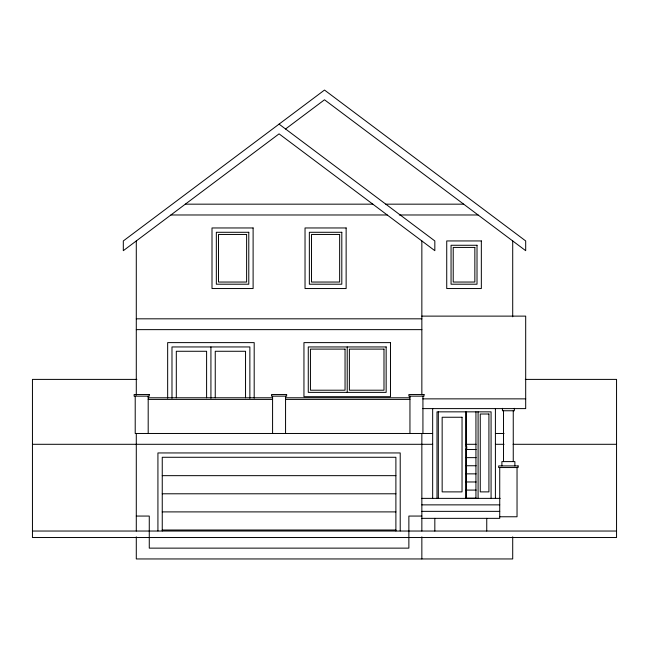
<?xml version="1.0" encoding="UTF-8"?>
<svg xmlns="http://www.w3.org/2000/svg" width="649" height="649" viewBox="0 0 649 649"><rect width="100%" height="100%" fill="white"/><g stroke="black" fill="none" stroke-linecap="round" stroke-linejoin="round"><path stroke-width="0.97" d="M285.56 128.989L324.5 99.784L525.69 250.676L525.69 240.941L324.5 90.049L123.31 240.941L123.31 250.676L279.07 133.856L434.83 250.676L434.83 240.941L279.07 124.121M185.322 204.167L372.818 204.167M385.798 204.167L463.678 204.167M170.906 214.981L387.234 214.981M399.289 214.981L478.094 214.981M421.85 316.12L525.69 316.12L525.69 408.602L422.856 408.602M136.29 318.821L421.85 318.821M136.29 329.635L421.85 329.635M136.898 379.397L32.45 379.397L32.45 537.526L616.55 537.526L616.55 379.397L525.284 379.397M148.191 397.78L272.58 397.78M285.56 397.78L409.949 397.78M422.856 398.867L525.69 398.867M148.191 399.403L272.58 399.403M285.56 399.403L409.949 399.403M432.664 433.475L135.211 433.475L135.211 396.158M495.406 433.475L504.054 433.475M32.45 444.297L432.664 444.297M466.144 444.297L476.163 444.297M495.406 444.297L504.054 444.297M513.116 444.297L616.55 444.297M466.12 449.522L476.147 449.522M466.12 457.634L476.147 457.634M466.12 465.747L476.147 465.747M466.12 473.859L476.147 473.859M162.25 475.66L395.89 475.66M466.12 481.972L476.147 481.972M466.12 490.084L476.147 490.084M162.25 493.784L395.89 493.784M466.12 498.197L476.147 498.197M421.85 498.375L500.209 498.375M421.85 504.865L499.73 504.865M421.85 511.355L499.73 511.355M162.25 511.899L395.89 511.899M136.29 516.06L149.27 516.06L149.27 548.137L408.87 548.137L408.87 516.06L421.85 516.06M499.73 516.766L517.034 516.766L517.034 467.548M421.85 518.348L499.73 518.348L499.73 467.548M162.25 530.014L395.89 530.014M32.45 531.036L616.55 531.036M514.876 465.925L514.876 461.601L501.896 461.601L501.896 465.925M514.332 408.326L514.332 410.76L502.431 410.76L502.431 408.326M513.254 410.76L513.254 461.601M512.71 240.941L512.71 316.801M512.71 536.828L512.71 558.951L136.29 558.951L136.29 536.828M503.519 410.76L503.519 461.601M495.406 408.513L495.406 498.375M491.074 498.375L491.074 411.847L436.996 411.847L436.996 498.375M486.75 518.348L486.75 531.036M478.094 411.847L478.094 498.375M475.936 411.847L475.936 498.375M466.736 446.455L466.736 448.621M466.201 412.147L466.201 446.512M466.201 448.54L466.201 498.375M465.868 411.847L465.868 498.375M438.335 411.847L438.335 498.375M434.83 518.348L434.83 531.036M432.664 408.513L432.664 498.375M422.929 396.158L422.929 433.475M421.85 240.941L421.85 394.827M421.85 433.475L421.85 531.036M421.85 536.853L421.85 558.951M409.949 396.158L409.949 433.475M400.214 530.923L400.214 452.945L157.926 452.945L157.926 530.923M395.89 530.971L395.89 457.277L162.25 457.277L162.25 530.971M347.215 346.947L347.215 392.377M285.56 396.158L285.56 433.475M272.58 396.158L272.58 433.475M254.189 398.145L254.189 342.615L167.661 342.615L167.661 398.145M249.865 398.259L249.865 346.947L171.985 346.947L171.985 398.259M245.541 397.796L245.541 351.271L215.249 351.271L215.249 397.796M210.925 346.947L210.925 398.259M206.601 397.796L206.601 351.271L176.309 351.271L176.309 397.796M148.191 396.158L148.191 433.475M136.29 240.941L136.29 395.168M136.29 433.475L136.29 531.036M253.11 227.961L212.004 227.961L212.004 288.537L253.11 288.537L253.11 227.961M346.136 227.961L305.03 227.961L305.03 288.537L346.136 288.537L346.136 227.961M248.786 232.285L216.336 232.285L216.336 284.205L248.786 284.205L248.786 232.285M341.804 232.285L309.354 232.285L309.354 284.205L341.804 284.205L341.804 232.285M246.62 234.451L218.494 234.451L218.494 282.047L246.62 282.047L246.62 234.451M339.646 234.451L311.52 234.451L311.52 282.047L339.646 282.047L339.646 234.451M481.339 240.941L446.731 240.941L446.731 288.537L481.339 288.537L481.339 240.941M477.015 245.265L451.055 245.265L451.055 284.205L477.015 284.205L477.015 245.265M474.849 247.431L453.221 247.431L453.221 282.047L474.849 282.047L474.849 247.431M390.479 342.615L303.951 342.615L303.951 396.701L390.479 396.701L390.479 342.615M386.155 346.947L308.275 346.947L308.275 392.377L386.155 392.377L386.155 346.947M345.049 349.105L310.441 349.105L310.441 390.211L345.049 390.211L345.049 349.105M383.989 349.105L349.381 349.105L349.381 390.211L383.989 390.211L383.989 349.105M149.27 394.535L134.124 394.535L134.124 396.158L149.27 396.158L149.27 394.535M286.639 394.535L271.501 394.535L271.501 396.158L286.639 396.158L286.639 394.535M424.016 394.535L408.87 394.535L408.87 396.158L424.016 396.158L424.016 394.535M488.916 414.005L480.26 414.005L480.26 491.885L488.916 491.885L488.916 414.005M462.039 417.25L442.156 417.25L442.156 491.885L462.039 491.885L462.039 417.25M518.121 465.925L498.651 465.925L498.651 467.548L518.121 467.548L518.121 465.925"/></g></svg>
